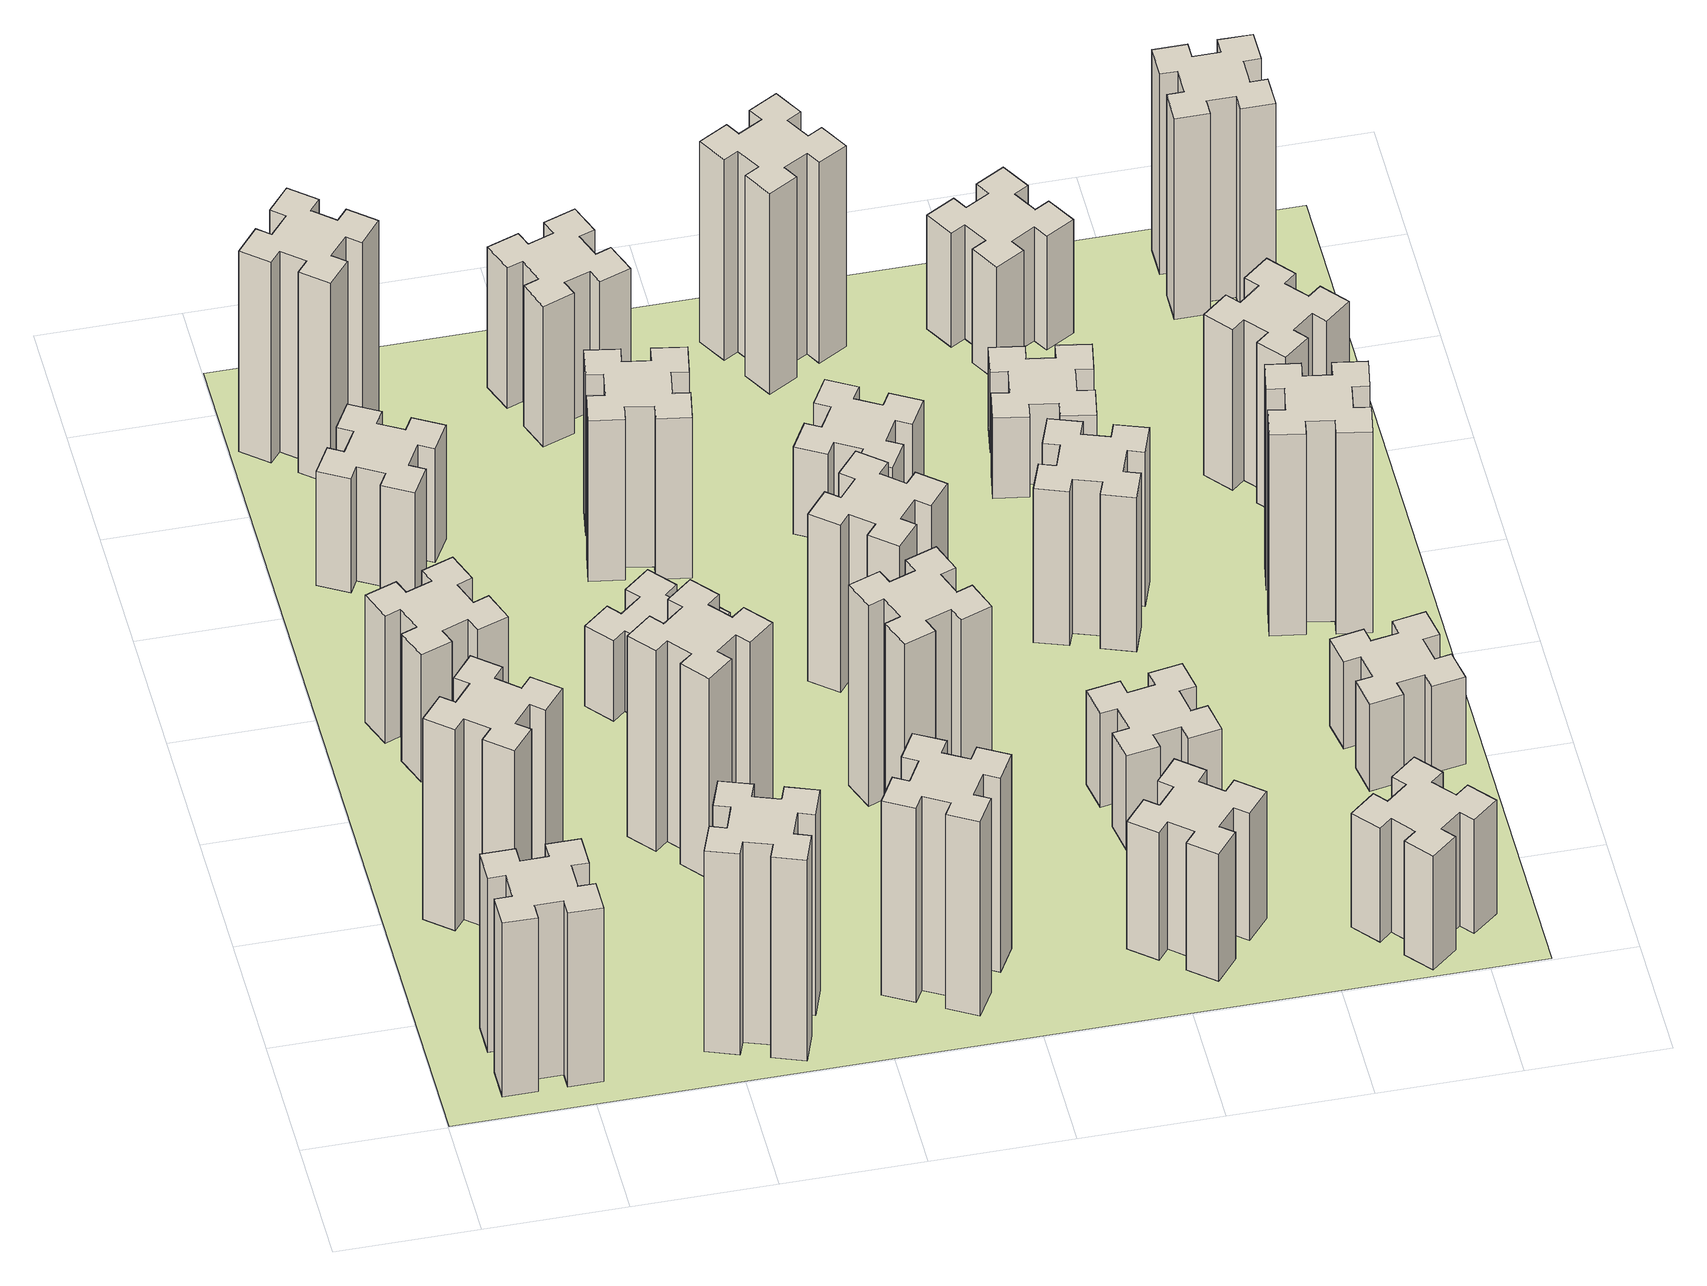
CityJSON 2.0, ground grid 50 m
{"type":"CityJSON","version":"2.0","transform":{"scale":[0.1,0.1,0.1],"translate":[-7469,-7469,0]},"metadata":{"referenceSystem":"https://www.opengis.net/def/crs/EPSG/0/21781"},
"CityObjects":{
"building1":{"type":"Building","attributes":{"class":"1000","function":"1000","usage":"1000","yearOfConstruction":2016,"roofType":"1000","measuredHeight":78,"storeysAboveGround":30,"storeysBelowGround":0},"geometry":[{"type":"Solid","lod":"1","boundaries":[[[[0,1,2,3,4,5,6,7,8,9,10,11,12,13,14,15,16,17,18,19]],[[17,16,20,21]],[[16,15,22,20]],[[15,14,23,22]],[[14,13,24,23]],[[13,12,25,24]],[[12,11,26,25]],[[11,10,27,26]],[[10,9,28,27]],[[9,8,29,28]],[[8,7,30,29]],[[7,6,31,30]],[[6,5,32,31]],[[5,4,33,32]],[[4,3,34,33]],[[3,2,35,34]],[[2,1,36,35]],[[1,0,37,36]],[[0,19,38,37]],[[19,18,39,38]],[[18,17,21,39]],[[24,25,26,27,28,29,30,31,32,33,34,35,36,37,38,39,21,20,22,23]]]]}]},
"building2":{"type":"Building","attributes":{"class":"1000","function":"1000","usage":"1000","yearOfConstruction":2016,"roofType":"1000","measuredHeight":90,"storeysAboveGround":30,"storeysBelowGround":0},"geometry":[{"type":"Solid","lod":"1","boundaries":[[[[40,41,42,43,44,45,46,47,48,49,50,51,52,53,54,55,56,57,58,59]],[[57,56,60,61]],[[56,55,62,60]],[[55,54,63,62]],[[54,53,64,63]],[[53,52,65,64]],[[52,51,66,65]],[[51,50,67,66]],[[50,49,68,67]],[[49,48,69,68]],[[48,47,70,69]],[[47,46,71,70]],[[46,45,72,71]],[[45,44,73,72]],[[44,43,74,73]],[[43,42,75,74]],[[42,41,76,75]],[[41,40,77,76]],[[40,59,78,77]],[[59,58,79,78]],[[58,57,61,79]],[[64,65,66,67,68,69,70,71,72,73,74,75,76,77,78,79,61,60,62,63]]]]}]},
"building3":{"type":"Building","attributes":{"class":"1000","function":"1000","usage":"1000","yearOfConstruction":2016,"roofType":"1000","measuredHeight":57,"storeysAboveGround":30,"storeysBelowGround":0},"geometry":[{"type":"Solid","lod":"1","boundaries":[[[[80,81,82,83,84,85,86,87,88,89,90,91,92,93,94,95,96,97,98,99]],[[97,96,100,101]],[[96,95,102,100]],[[95,94,103,102]],[[94,93,104,103]],[[93,92,105,104]],[[92,91,106,105]],[[91,90,107,106]],[[90,89,108,107]],[[89,88,109,108]],[[88,87,110,109]],[[87,86,111,110]],[[86,85,112,111]],[[85,84,113,112]],[[84,83,114,113]],[[83,82,115,114]],[[82,81,116,115]],[[81,80,117,116]],[[80,99,118,117]],[[99,98,119,118]],[[98,97,101,119]],[[104,105,106,107,108,109,110,111,112,113,114,115,116,117,118,119,101,100,102,103]]]]}]},
"building4":{"type":"Building","attributes":{"class":"1000","function":"1000","usage":"1000","yearOfConstruction":2016,"roofType":"1000","measuredHeight":51,"storeysAboveGround":30,"storeysBelowGround":0},"geometry":[{"type":"Solid","lod":"1","boundaries":[[[[120,121,122,123,124,125,126,127,128,129,130,131,132,133,134,135,136,137,138,139]],[[137,136,140,141]],[[136,135,142,140]],[[135,134,143,142]],[[134,133,144,143]],[[133,132,145,144]],[[132,131,146,145]],[[131,130,147,146]],[[130,129,148,147]],[[129,128,149,148]],[[128,127,150,149]],[[127,126,151,150]],[[126,125,152,151]],[[125,124,153,152]],[[124,123,154,153]],[[123,122,155,154]],[[122,121,156,155]],[[121,120,157,156]],[[120,139,158,157]],[[139,138,159,158]],[[138,137,141,159]],[[144,145,146,147,148,149,150,151,152,153,154,155,156,157,158,159,141,140,142,143]]]]}]},
"building5":{"type":"Building","attributes":{"class":"1000","function":"1000","usage":"1000","yearOfConstruction":2016,"roofType":"1000","measuredHeight":90,"storeysAboveGround":30,"storeysBelowGround":0},"geometry":[{"type":"Solid","lod":"1","boundaries":[[[[160,161,162,163,164,165,166,167,168,169,170,171,172,173,174,175,176,177,178,179]],[[177,176,180,181]],[[176,175,182,180]],[[175,174,183,182]],[[174,173,184,183]],[[173,172,185,184]],[[172,171,186,185]],[[171,170,187,186]],[[170,169,188,187]],[[169,168,189,188]],[[168,167,190,189]],[[167,166,191,190]],[[166,165,192,191]],[[165,164,193,192]],[[164,163,194,193]],[[163,162,195,194]],[[162,161,196,195]],[[161,160,197,196]],[[160,179,198,197]],[[179,178,199,198]],[[178,177,181,199]],[[184,185,186,187,188,189,190,191,192,193,194,195,196,197,198,199,181,180,182,183]]]]}]},
"building6":{"type":"Building","attributes":{"class":"1000","function":"1000","usage":"1000","yearOfConstruction":2016,"roofType":"1000","measuredHeight":90,"storeysAboveGround":30,"storeysBelowGround":0},"geometry":[{"type":"Solid","lod":"1","boundaries":[[[[200,201,202,203,204,205,206,207,208,209,210,211,212,213,214,215,216,217,218,219]],[[217,216,220,221]],[[216,215,222,220]],[[215,214,223,222]],[[214,213,224,223]],[[213,212,225,224]],[[212,211,226,225]],[[211,210,227,226]],[[210,209,228,227]],[[209,208,229,228]],[[208,207,230,229]],[[207,206,231,230]],[[206,205,232,231]],[[205,204,233,232]],[[204,203,234,233]],[[203,202,235,234]],[[202,201,236,235]],[[201,200,237,236]],[[200,219,238,237]],[[219,218,239,238]],[[218,217,221,239]],[[224,225,226,227,228,229,230,231,232,233,234,235,236,237,238,239,221,220,222,223]]]]}]},
"building7":{"type":"Building","attributes":{"class":"1000","function":"1000","usage":"1000","yearOfConstruction":2016,"roofType":"1000","measuredHeight":90,"storeysAboveGround":30,"storeysBelowGround":0},"geometry":[{"type":"Solid","lod":"1","boundaries":[[[[240,241,242,243,244,245,246,247,248,249,250,251,252,253,254,255,256,257,258,259]],[[257,256,260,261]],[[256,255,262,260]],[[255,254,263,262]],[[254,253,264,263]],[[253,252,265,264]],[[252,251,266,265]],[[251,250,267,266]],[[250,249,268,267]],[[249,248,269,268]],[[248,247,270,269]],[[247,246,271,270]],[[246,245,272,271]],[[245,244,273,272]],[[244,243,274,273]],[[243,242,275,274]],[[242,241,276,275]],[[241,240,277,276]],[[240,259,278,277]],[[259,258,279,278]],[[258,257,261,279]],[[264,265,266,267,268,269,270,271,272,273,274,275,276,277,278,279,261,260,262,263]]]]}]},
"building8":{"type":"Building","attributes":{"class":"1000","function":"1000","usage":"1000","yearOfConstruction":2016,"roofType":"1000","measuredHeight":36,"storeysAboveGround":30,"storeysBelowGround":0},"geometry":[{"type":"Solid","lod":"1","boundaries":[[[[280,281,282,283,284,285,286,287,288,289,290,291,292,293,294,295,296,297,298,299]],[[297,296,300,301]],[[296,295,302,300]],[[295,294,303,302]],[[294,293,304,303]],[[293,292,305,304]],[[292,291,306,305]],[[291,290,307,306]],[[290,289,308,307]],[[289,288,309,308]],[[288,287,310,309]],[[287,286,311,310]],[[286,285,312,311]],[[285,284,313,312]],[[284,283,314,313]],[[283,282,315,314]],[[282,281,316,315]],[[281,280,317,316]],[[280,299,318,317]],[[299,298,319,318]],[[298,297,301,319]],[[304,305,306,307,308,309,310,311,312,313,314,315,316,317,318,319,301,300,302,303]]]]}]},
"building9":{"type":"Building","attributes":{"class":"1000","function":"1000","usage":"1000","yearOfConstruction":2016,"roofType":"1000","measuredHeight":87,"storeysAboveGround":30,"storeysBelowGround":0},"geometry":[{"type":"Solid","lod":"1","boundaries":[[[[320,321,322,323,324,325,326,327,328,329,330,331,332,333,334,335,336,337,338,339]],[[337,336,340,341]],[[336,335,342,340]],[[335,334,343,342]],[[334,333,344,343]],[[333,332,345,344]],[[332,331,346,345]],[[331,330,347,346]],[[330,329,348,347]],[[329,328,349,348]],[[328,327,350,349]],[[327,326,351,350]],[[326,325,352,351]],[[325,324,353,352]],[[324,323,354,353]],[[323,322,355,354]],[[322,321,356,355]],[[321,320,357,356]],[[320,339,358,357]],[[339,338,359,358]],[[338,337,341,359]],[[344,345,346,347,348,349,350,351,352,353,354,355,356,357,358,359,341,340,342,343]]]]}]},
"building10":{"type":"Building","attributes":{"class":"1000","function":"1000","usage":"1000","yearOfConstruction":2016,"roofType":"1000","measuredHeight":72,"storeysAboveGround":30,"storeysBelowGround":0},"geometry":[{"type":"Solid","lod":"1","boundaries":[[[[360,361,362,363,364,365,366,367,368,369,370,371,372,373,374,375,376,377,378,379]],[[377,376,380,381]],[[376,375,382,380]],[[375,374,383,382]],[[374,373,384,383]],[[373,372,385,384]],[[372,371,386,385]],[[371,370,387,386]],[[370,369,388,387]],[[369,368,389,388]],[[368,367,390,389]],[[367,366,391,390]],[[366,365,392,391]],[[365,364,393,392]],[[364,363,394,393]],[[363,362,395,394]],[[362,361,396,395]],[[361,360,397,396]],[[360,379,398,397]],[[379,378,399,398]],[[378,377,381,399]],[[384,385,386,387,388,389,390,391,392,393,394,395,396,397,398,399,381,380,382,383]]]]}]},
"building11":{"type":"Building","attributes":{"class":"1000","function":"1000","usage":"1000","yearOfConstruction":2016,"roofType":"1000","measuredHeight":63,"storeysAboveGround":30,"storeysBelowGround":0},"geometry":[{"type":"Solid","lod":"1","boundaries":[[[[400,401,402,403,404,405,406,407,408,409,410,411,412,413,414,415,416,417,418,419]],[[417,416,420,421]],[[416,415,422,420]],[[415,414,423,422]],[[414,413,424,423]],[[413,412,425,424]],[[412,411,426,425]],[[411,410,427,426]],[[410,409,428,427]],[[409,408,429,428]],[[408,407,430,429]],[[407,406,431,430]],[[406,405,432,431]],[[405,404,433,432]],[[404,403,434,433]],[[403,402,435,434]],[[402,401,436,435]],[[401,400,437,436]],[[400,419,438,437]],[[419,418,439,438]],[[418,417,421,439]],[[424,425,426,427,428,429,430,431,432,433,434,435,436,437,438,439,421,420,422,423]]]]}]},
"building12":{"type":"Building","attributes":{"class":"1000","function":"1000","usage":"1000","yearOfConstruction":2016,"roofType":"1000","measuredHeight":90,"storeysAboveGround":30,"storeysBelowGround":0},"geometry":[{"type":"Solid","lod":"1","boundaries":[[[[440,441,442,443,444,445,446,447,448,449,450,451,452,453,454,455,456,457,458,459]],[[457,456,460,461]],[[456,455,462,460]],[[455,454,463,462]],[[454,453,464,463]],[[453,452,465,464]],[[452,451,466,465]],[[451,450,467,466]],[[450,449,468,467]],[[449,448,469,468]],[[448,447,470,469]],[[447,446,471,470]],[[446,445,472,471]],[[445,444,473,472]],[[444,443,474,473]],[[443,442,475,474]],[[442,441,476,475]],[[441,440,477,476]],[[440,459,478,477]],[[459,458,479,478]],[[458,457,461,479]],[[464,465,466,467,468,469,470,471,472,473,474,475,476,477,478,479,461,460,462,463]]]]}]},
"building13":{"type":"Building","attributes":{"class":"1000","function":"1000","usage":"1000","yearOfConstruction":2016,"roofType":"1000","measuredHeight":75,"storeysAboveGround":30,"storeysBelowGround":0},"geometry":[{"type":"Solid","lod":"1","boundaries":[[[[480,481,482,483,484,485,486,487,488,489,490,491,492,493,494,495,496,497,498,499]],[[497,496,500,501]],[[496,495,502,500]],[[495,494,503,502]],[[494,493,504,503]],[[493,492,505,504]],[[492,491,506,505]],[[491,490,507,506]],[[490,489,508,507]],[[489,488,509,508]],[[488,487,510,509]],[[487,486,511,510]],[[486,485,512,511]],[[485,484,513,512]],[[484,483,514,513]],[[483,482,515,514]],[[482,481,516,515]],[[481,480,517,516]],[[480,499,518,517]],[[499,498,519,518]],[[498,497,501,519]],[[504,505,506,507,508,509,510,511,512,513,514,515,516,517,518,519,501,500,502,503]]]]}]},
"building14":{"type":"Building","attributes":{"class":"1000","function":"1000","usage":"1000","yearOfConstruction":2016,"roofType":"1000","measuredHeight":57,"storeysAboveGround":30,"storeysBelowGround":0},"geometry":[{"type":"Solid","lod":"1","boundaries":[[[[520,521,522,523,524,525,526,527,528,529,530,531,532,533,534,535,536,537,538,539]],[[537,536,540,541]],[[536,535,542,540]],[[535,534,543,542]],[[534,533,544,543]],[[533,532,545,544]],[[532,531,546,545]],[[531,530,547,546]],[[530,529,548,547]],[[529,528,549,548]],[[528,527,550,549]],[[527,526,551,550]],[[526,525,552,551]],[[525,524,553,552]],[[524,523,554,553]],[[523,522,555,554]],[[522,521,556,555]],[[521,520,557,556]],[[520,539,558,557]],[[539,538,559,558]],[[538,537,541,559]],[[544,545,546,547,548,549,550,551,552,553,554,555,556,557,558,559,541,540,542,543]]]]}]},
"building15":{"type":"Building","attributes":{"class":"1000","function":"1000","usage":"1000","yearOfConstruction":2016,"roofType":"1000","measuredHeight":39,"storeysAboveGround":30,"storeysBelowGround":0},"geometry":[{"type":"Solid","lod":"1","boundaries":[[[[560,561,562,563,564,565,566,567,568,569,570,571,572,573,574,575,576,577,578,579]],[[577,576,580,581]],[[576,575,582,580]],[[575,574,583,582]],[[574,573,584,583]],[[573,572,585,584]],[[572,571,586,585]],[[571,570,587,586]],[[570,569,588,587]],[[569,568,589,588]],[[568,567,590,589]],[[567,566,591,590]],[[566,565,592,591]],[[565,564,593,592]],[[564,563,594,593]],[[563,562,595,594]],[[562,561,596,595]],[[561,560,597,596]],[[560,579,598,597]],[[579,578,599,598]],[[578,577,581,599]],[[584,585,586,587,588,589,590,591,592,593,594,595,596,597,598,599,581,580,582,583]]]]}]},
"building16":{"type":"Building","attributes":{"class":"1000","function":"1000","usage":"1000","yearOfConstruction":2016,"roofType":"1000","measuredHeight":90,"storeysAboveGround":30,"storeysBelowGround":0},"geometry":[{"type":"Solid","lod":"1","boundaries":[[[[600,601,602,603,604,605,606,607,608,609,610,611,612,613,614,615,616,617,618,619]],[[617,616,620,621]],[[616,615,622,620]],[[615,614,623,622]],[[614,613,624,623]],[[613,612,625,624]],[[612,611,626,625]],[[611,610,627,626]],[[610,609,628,627]],[[609,608,629,628]],[[608,607,630,629]],[[607,606,631,630]],[[606,605,632,631]],[[605,604,633,632]],[[604,603,634,633]],[[603,602,635,634]],[[602,601,636,635]],[[601,600,637,636]],[[600,619,638,637]],[[619,618,639,638]],[[618,617,621,639]],[[624,625,626,627,628,629,630,631,632,633,634,635,636,637,638,639,621,620,622,623]]]]}]},
"building17":{"type":"Building","attributes":{"class":"1000","function":"1000","usage":"1000","yearOfConstruction":2016,"roofType":"1000","measuredHeight":42,"storeysAboveGround":30,"storeysBelowGround":0},"geometry":[{"type":"Solid","lod":"1","boundaries":[[[[640,641,642,643,644,645,646,647,648,649,650,651,652,653,654,655,656,657,658,659]],[[657,656,660,661]],[[656,655,662,660]],[[655,654,663,662]],[[654,653,664,663]],[[653,652,665,664]],[[652,651,666,665]],[[651,650,667,666]],[[650,649,668,667]],[[649,648,669,668]],[[648,647,670,669]],[[647,646,671,670]],[[646,645,672,671]],[[645,644,673,672]],[[644,643,674,673]],[[643,642,675,674]],[[642,641,676,675]],[[641,640,677,676]],[[640,659,678,677]],[[659,658,679,678]],[[658,657,661,679]],[[664,665,666,667,668,669,670,671,672,673,674,675,676,677,678,679,661,660,662,663]]]]}]},
"building18":{"type":"Building","attributes":{"class":"1000","function":"1000","usage":"1000","yearOfConstruction":2016,"roofType":"1000","measuredHeight":69,"storeysAboveGround":30,"storeysBelowGround":0},"geometry":[{"type":"Solid","lod":"1","boundaries":[[[[680,681,682,683,684,685,686,687,688,689,690,691,692,693,694,695,696,697,698,699]],[[697,696,700,701]],[[696,695,702,700]],[[695,694,703,702]],[[694,693,704,703]],[[693,692,705,704]],[[692,691,706,705]],[[691,690,707,706]],[[690,689,708,707]],[[689,688,709,708]],[[688,687,710,709]],[[687,686,711,710]],[[686,685,712,711]],[[685,684,713,712]],[[684,683,714,713]],[[683,682,715,714]],[[682,681,716,715]],[[681,680,717,716]],[[680,699,718,717]],[[699,698,719,718]],[[698,697,701,719]],[[704,705,706,707,708,709,710,711,712,713,714,715,716,717,718,719,701,700,702,703]]]]}]},
"building19":{"type":"Building","attributes":{"class":"1000","function":"1000","usage":"1000","yearOfConstruction":2016,"roofType":"1000","measuredHeight":36,"storeysAboveGround":30,"storeysBelowGround":0},"geometry":[{"type":"Solid","lod":"1","boundaries":[[[[720,721,722,723,724,725,726,727,728,729,730,731,732,733,734,735,736,737,738,739]],[[737,736,740,741]],[[736,735,742,740]],[[735,734,743,742]],[[734,733,744,743]],[[733,732,745,744]],[[732,731,746,745]],[[731,730,747,746]],[[730,729,748,747]],[[729,728,749,748]],[[728,727,750,749]],[[727,726,751,750]],[[726,725,752,751]],[[725,724,753,752]],[[724,723,754,753]],[[723,722,755,754]],[[722,721,756,755]],[[721,720,757,756]],[[720,739,758,757]],[[739,738,759,758]],[[738,737,741,759]],[[744,745,746,747,748,749,750,751,752,753,754,755,756,757,758,759,741,740,742,743]]]]}]},
"building20":{"type":"Building","attributes":{"class":"1000","function":"1000","usage":"1000","yearOfConstruction":2016,"roofType":"1000","measuredHeight":51,"storeysAboveGround":30,"storeysBelowGround":0},"geometry":[{"type":"Solid","lod":"1","boundaries":[[[[760,761,762,763,764,765,766,767,768,769,770,771,772,773,774,775,776,777,778,779]],[[777,776,780,781]],[[776,775,782,780]],[[775,774,783,782]],[[774,773,784,783]],[[773,772,785,784]],[[772,771,786,785]],[[771,770,787,786]],[[770,769,788,787]],[[769,768,789,788]],[[768,767,790,789]],[[767,766,791,790]],[[766,765,792,791]],[[765,764,793,792]],[[764,763,794,793]],[[763,762,795,794]],[[762,761,796,795]],[[761,760,797,796]],[[760,779,798,797]],[[779,778,799,798]],[[778,777,781,799]],[[784,785,786,787,788,789,790,791,792,793,794,795,796,797,798,799,781,780,782,783]]]]}]},
"building21":{"type":"Building","attributes":{"class":"1000","function":"1000","usage":"1000","yearOfConstruction":2016,"roofType":"1000","measuredHeight":51,"storeysAboveGround":30,"storeysBelowGround":0},"geometry":[{"type":"Solid","lod":"1","boundaries":[[[[800,801,802,803,804,805,806,807,808,809,810,811,812,813,814,815,816,817,818,819]],[[817,816,820,821]],[[816,815,822,820]],[[815,814,823,822]],[[814,813,824,823]],[[813,812,825,824]],[[812,811,826,825]],[[811,810,827,826]],[[810,809,828,827]],[[809,808,829,828]],[[808,807,830,829]],[[807,806,831,830]],[[806,805,832,831]],[[805,804,833,832]],[[804,803,834,833]],[[803,802,835,834]],[[802,801,836,835]],[[801,800,837,836]],[[800,819,838,837]],[[819,818,839,838]],[[818,817,821,839]],[[824,825,826,827,828,829,830,831,832,833,834,835,836,837,838,839,821,820,822,823]]]]}]},
"building22":{"type":"Building","attributes":{"class":"1000","function":"1000","usage":"1000","yearOfConstruction":2016,"roofType":"1000","measuredHeight":39,"storeysAboveGround":30,"storeysBelowGround":0},"geometry":[{"type":"Solid","lod":"1","boundaries":[[[[840,841,842,843,844,845,846,847,848,849,850,851,852,853,854,855,856,857,858,859]],[[857,856,860,861]],[[856,855,862,860]],[[855,854,863,862]],[[854,853,864,863]],[[853,852,865,864]],[[852,851,866,865]],[[851,850,867,866]],[[850,849,868,867]],[[849,848,869,868]],[[848,847,870,869]],[[847,846,871,870]],[[846,845,872,871]],[[845,844,873,872]],[[844,843,874,873]],[[843,842,875,874]],[[842,841,876,875]],[[841,840,877,876]],[[840,859,878,877]],[[859,858,879,878]],[[858,857,861,879]],[[864,865,866,867,868,869,870,871,872,873,874,875,876,877,878,879,861,860,862,863]]]]}]},
"building23":{"type":"Building","attributes":{"class":"1000","function":"1000","usage":"1000","yearOfConstruction":2016,"roofType":"1000","measuredHeight":90,"storeysAboveGround":30,"storeysBelowGround":0},"geometry":[{"type":"Solid","lod":"1","boundaries":[[[[880,881,882,883,884,885,886,887,888,889,890,891,892,893,894,895,896,897,898,899]],[[897,896,900,901]],[[896,895,902,900]],[[895,894,903,902]],[[894,893,904,903]],[[893,892,905,904]],[[892,891,906,905]],[[891,890,907,906]],[[890,889,908,907]],[[889,888,909,908]],[[888,887,910,909]],[[887,886,911,910]],[[886,885,912,911]],[[885,884,913,912]],[[884,883,914,913]],[[883,882,915,914]],[[882,881,916,915]],[[881,880,917,916]],[[880,899,918,917]],[[899,898,919,918]],[[898,897,901,919]],[[904,905,906,907,908,909,910,911,912,913,914,915,916,917,918,919,901,900,902,903]]]]}]},
"building24":{"type":"Building","attributes":{"class":"1000","function":"1000","usage":"1000","yearOfConstruction":2016,"roofType":"1000","measuredHeight":72,"storeysAboveGround":30,"storeysBelowGround":0},"geometry":[{"type":"Solid","lod":"1","boundaries":[[[[920,921,922,923,924,925,926,927,928,929,930,931,932,933,934,935,936,937,938,939]],[[937,936,940,941]],[[936,935,942,940]],[[935,934,943,942]],[[934,933,944,943]],[[933,932,945,944]],[[932,931,946,945]],[[931,930,947,946]],[[930,929,948,947]],[[929,928,949,948]],[[928,927,950,949]],[[927,926,951,950]],[[926,925,952,951]],[[925,924,953,952]],[[924,923,954,953]],[[923,922,955,954]],[[922,921,956,955]],[[921,920,957,956]],[[920,939,958,957]],[[939,938,959,958]],[[938,937,941,959]],[[944,945,946,947,948,949,950,951,952,953,954,955,956,957,958,959,941,940,942,943]]]]}]},
"building25":{"type":"Building","attributes":{"class":"1000","function":"1000","usage":"1000","yearOfConstruction":2016,"roofType":"1000","measuredHeight":90,"storeysAboveGround":30,"storeysBelowGround":0},"geometry":[{"type":"Solid","lod":"1","boundaries":[[[[960,961,962,963,964,965,966,967,968,969,970,971,972,973,974,975,976,977,978,979]],[[977,976,980,981]],[[976,975,982,980]],[[975,974,983,982]],[[974,973,984,983]],[[973,972,985,984]],[[972,971,986,985]],[[971,970,987,986]],[[970,969,988,987]],[[969,968,989,988]],[[968,967,990,989]],[[967,966,991,990]],[[966,965,992,991]],[[965,964,993,992]],[[964,963,994,993]],[[963,962,995,994]],[[962,961,996,995]],[[961,960,997,996]],[[960,979,998,997]],[[979,978,999,998]],[[978,977,981,999]],[[984,985,986,987,988,989,990,991,992,993,994,995,996,997,998,999,981,980,982,983]]]]}]},
"landuse1":{"type":"LandUse","attributes":{"name":"plot1","function":"1010"},"geometry":[{"type":"MultiSurface","lod":"1","boundaries":[[[1000,1001,1002,1003]]]}]}
},
"vertices":[
[265,325,0],[265,225,0],[205,225,0],[205,105,0],[325,105,0],[325,165,0],[425,165,0],[425,105,0],[545,105,0],[545,225,0],[485,225,0],[485,325,0],[545,325,0],[545,445,0],[425,445,0],[425,385,0],[325,385,0],[325,445,0],[205,445,0],[205,325,0],[325,385,780],[325,445,780],[425,385,780],[425,445,780],[545,445,780],[545,325,780],[485,325,780],[485,225,780],[545,225,780],[545,105,780],[425,105,780],[425,165,780],[325,165,780],[325,105,780],[205,105,780],[205,225,780],[265,225,780],[265,325,780],[205,325,780],[205,445,780],
[484,1067,0],[408,1132,0],[446,1178,0],[354,1255,0],[277,1163,0],[323,1124,0],[259,1048,0],[213,1086,0],[136,994,0],[228,917,0],[266,963,0],[343,899,0],[304,853,0],[396,776,0],[473,868,0],[427,906,0],[492,983,0],[538,944,0],[615,1036,0],[523,1113,0],[492,983,900],[538,944,900],[427,906,900],[473,868,900],[396,776,900],[304,853,900],[343,899,900],[266,963,900],[228,917,900],[136,994,900],[213,1086,900],[259,1048,900],[323,1124,900],[277,1163,900],[354,1255,900],[446,1178,900],[408,1132,900],[484,1067,900],[523,1113,900],[615,1036,900],
[366,1735,0],[460,1769,0],[480,1713,0],[593,1754,0],[552,1867,0],[496,1846,0],[462,1940,0],[518,1960,0],[477,2073,0],[364,2032,0],[385,1976,0],[291,1942,0],[270,1998,0],[157,1957,0],[199,1844,0],[255,1865,0],[289,1771,0],[233,1750,0],[274,1637,0],[387,1679,0],[289,1771,570],[233,1750,570],[255,1865,570],[199,1844,570],[157,1957,570],[270,1998,570],[291,1942,570],[385,1976,570],[364,2032,570],[477,2073,570],[518,1960,570],[462,1940,570],[496,1846,570],[552,1867,570],[593,1754,570],[480,1713,570],[460,1769,570],[366,1735,570],[387,1679,570],[274,1637,570],
[446,2597,0],[496,2684,0],[548,2654,0],[608,2758,0],[504,2818,0],[474,2766,0],[387,2816,0],[417,2868,0],[313,2928,0],[253,2824,0],[305,2794,0],[255,2707,0],[203,2737,0],[143,2633,0],[247,2573,0],[277,2625,0],[364,2575,0],[334,2523,0],[438,2463,0],[498,2567,0],[364,2575,510],[334,2523,510],[277,2625,510],[247,2573,510],[143,2633,510],[203,2737,510],[255,2707,510],[305,2794,510],[253,2824,510],[313,2928,510],[417,2868,510],[387,2816,510],[474,2766,510],[504,2818,510],[608,2758,510],[548,2654,510],[496,2684,510],[446,2597,510],[498,2567,510],[438,2463,510],
[1029,360,0],[995,266,0],[939,287,0],[897,174,0],[1010,133,0],[1031,189,0],[1125,155,0],[1104,99,0],[1217,57,0],[1258,170,0],[1202,191,0],[1236,285,0],[1292,264,0],[1333,377,0],[1220,418,0],[1200,362,0],[1106,396,0],[1127,452,0],[1014,493,0],[973,380,0],[1106,396,900],[1127,452,900],[1200,362,900],[1220,418,900],[1333,377,900],[1292,264,900],[1236,285,900],[1202,191,900],[1258,170,900],[1217,57,900],[1104,99,900],[1125,155,900],[1031,189,900],[1010,133,900],[897,174,900],[939,287,900],[995,266,900],[1029,360,900],[973,380,900],[1014,493,900],
[384,3387,0],[308,3452,0],[346,3498,0],[254,3575,0],[177,3483,0],[223,3444,0],[159,3368,0],[113,3406,0],[36,3314,0],[128,3237,0],[166,3283,0],[243,3219,0],[204,3173,0],[296,3096,0],[373,3188,0],[327,3226,0],[392,3303,0],[438,3264,0],[515,3356,0],[423,3433,0],[392,3303,900],[438,3264,900],[327,3226,900],[373,3188,900],[296,3096,900],[204,3173,900],[243,3219,900],[166,3283,900],[128,3237,900],[36,3314,900],[113,3406,900],[159,3368,900],[223,3444,900],[177,3483,900],[254,3575,900],[346,3498,900],[308,3452,900],[384,3387,900],[423,3433,900],[515,3356,900],
[1083,1332,0],[1006,1267,0],[968,1313,0],[876,1236,0],[953,1144,0],[999,1183,0],[1063,1106,0],[1017,1068,0],[1094,976,0],[1186,1053,0],[1148,1099,0],[1224,1163,0],[1263,1117,0],[1355,1194,0],[1278,1286,0],[1232,1248,0],[1167,1324,0],[1213,1363,0],[1136,1455,0],[1044,1378,0],[1167,1324,900],[1213,1363,900],[1232,1248,900],[1278,1286,900],[1355,1194,900],[1263,1117,900],[1224,1163,900],[1148,1099,900],[1186,1053,900],[1094,976,900],[1017,1068,900],[1063,1106,900],[999,1183,900],[953,1144,900],[876,1236,900],[968,1313,900],[1006,1267,900],[1083,1332,900],[1044,1378,900],[1136,1455,900],
[1083,1972,0],[1006,1907,0],[968,1953,0],[876,1876,0],[953,1784,0],[999,1823,0],[1063,1746,0],[1017,1708,0],[1094,1616,0],[1186,1693,0],[1148,1739,0],[1224,1803,0],[1263,1757,0],[1355,1834,0],[1278,1926,0],[1232,1888,0],[1167,1964,0],[1213,2003,0],[1136,2095,0],[1044,2018,0],[1167,1964,360],[1213,2003,360],[1232,1888,360],[1278,1926,360],[1355,1834,360],[1263,1757,360],[1224,1803,360],[1148,1739,360],[1186,1693,360],[1094,1616,360],[1017,1708,360],[1063,1746,360],[999,1823,360],[953,1784,360],[876,1876,360],[968,1953,360],[1006,1907,360],[1083,1972,360],[1044,2018,360],[1136,2095,360],
[1657,305,0],[1744,255,0],[1714,203,0],[1818,143,0],[1878,247,0],[1826,277,0],[1876,364,0],[1928,334,0],[1988,438,0],[1884,498,0],[1854,446,0],[1767,496,0],[1797,548,0],[1693,608,0],[1633,504,0],[1685,474,0],[1635,387,0],[1583,417,0],[1523,313,0],[1627,253,0],[1635,387,870],[1583,417,870],[1685,474,870],[1633,504,870],[1693,608,870],[1797,548,870],[1767,496,870],[1854,446,870],[1884,498,870],[1988,438,870],[1928,334,870],[1876,364,870],[1826,277,870],[1878,247,870],[1818,143,870],[1714,203,870],[1744,255,870],[1657,305,870],[1627,253,870],[1523,313,870],
[1315,2527,0],[1332,2625,0],[1391,2615,0],[1412,2733,0],[1294,2754,0],[1284,2695,0],[1185,2712,0],[1196,2771,0],[1077,2792,0],[1057,2674,0],[1116,2664,0],[1098,2565,0],[1039,2576,0],[1018,2457,0],[1137,2437,0],[1147,2496,0],[1245,2478,0],[1235,2419,0],[1353,2398,0],[1374,2517,0],[1245,2478,720],[1235,2419,720],[1147,2496,720],[1137,2437,720],[1018,2457,720],[1039,2576,720],[1098,2565,720],[1116,2664,720],[1057,2674,720],[1077,2792,720],[1196,2771,720],[1185,2712,720],[1284,2695,720],[1294,2754,720],[1412,2733,720],[1391,2615,720],[1332,2625,720],[1315,2527,720],[1374,2517,720],[1353,2398,720],
[1125,3456,0],[1031,3422,0],[1010,3478,0],[897,3437,0],[939,3324,0],[995,3345,0],[1029,3251,0],[973,3230,0],[1014,3117,0],[1127,3159,0],[1106,3215,0],[1200,3249,0],[1220,3193,0],[1333,3234,0],[1292,3347,0],[1236,3326,0],[1202,3420,0],[1258,3440,0],[1217,3553,0],[1104,3512,0],[1202,3420,630],[1258,3440,630],[1236,3326,630],[1292,3347,630],[1333,3234,630],[1220,3193,630],[1200,3249,630],[1106,3215,630],[1127,3159,630],[1014,3117,630],[973,3230,630],[1029,3251,630],[995,3345,630],[939,3324,630],[897,3437,630],[1010,3478,630],[1031,3422,630],[1125,3456,630],[1104,3512,630],[1217,3553,630],
[1846,1095,0],[1940,1129,0],[1960,1073,0],[2073,1114,0],[2032,1227,0],[1976,1206,0],[1942,1300,0],[1998,1320,0],[1957,1433,0],[1844,1392,0],[1865,1336,0],[1771,1302,0],[1750,1358,0],[1637,1317,0],[1679,1204,0],[1735,1225,0],[1769,1131,0],[1713,1110,0],[1754,997,0],[1867,1039,0],[1769,1131,900],[1713,1110,900],[1735,1225,900],[1679,1204,900],[1637,1317,900],[1750,1358,900],[1771,1302,900],[1865,1336,900],[1844,1392,900],[1957,1433,900],[1998,1320,900],[1942,1300,900],[1976,1206,900],[2032,1227,900],[2073,1114,900],[1960,1073,900],[1940,1129,900],[1846,1095,900],[1867,1039,900],[1754,997,900],
[1964,1907,0],[1888,1972,0],[1926,2018,0],[1834,2095,0],[1757,2003,0],[1803,1964,0],[1739,1888,0],[1693,1926,0],[1616,1834,0],[1708,1757,0],[1746,1803,0],[1823,1739,0],[1784,1693,0],[1876,1616,0],[1953,1708,0],[1907,1746,0],[1972,1823,0],[2018,1784,0],[2095,1876,0],[2003,1953,0],[1972,1823,750],[2018,1784,750],[1907,1746,750],[1953,1708,750],[1876,1616,750],[1784,1693,750],[1823,1739,750],[1746,1803,750],[1708,1757,750],[1616,1834,750],[1693,1926,750],[1739,1888,750],[1803,1964,750],[1757,2003,750],[1834,2095,750],[1926,2018,750],[1888,1972,750],[1964,1907,750],[2003,1953,750],[2095,1876,750],
[2486,323,0],[2563,259,0],[2524,213,0],[2616,136,0],[2693,228,0],[2647,266,0],[2712,343,0],[2758,304,0],[2835,396,0],[2743,473,0],[2704,427,0],[2628,492,0],[2666,538,0],[2574,615,0],[2497,523,0],[2543,484,0],[2479,408,0],[2433,446,0],[2356,354,0],[2448,277,0],[2479,408,570],[2433,446,570],[2543,484,570],[2497,523,570],[2574,615,570],[2666,538,570],[2628,492,570],[2704,427,570],[2743,473,570],[2835,396,570],[2758,304,570],[2712,343,570],[2647,266,570],[2693,228,570],[2616,136,570],[2524,213,570],[2563,259,570],[2486,323,570],[2448,277,570],[2356,354,570],
[2026,2497,0],[2076,2584,0],[2128,2554,0],[2188,2658,0],[2084,2718,0],[2054,2666,0],[1967,2716,0],[1997,2768,0],[1893,2828,0],[1833,2724,0],[1885,2694,0],[1835,2607,0],[1783,2637,0],[1723,2533,0],[1827,2473,0],[1857,2525,0],[1944,2475,0],[1914,2423,0],[2018,2363,0],[2078,2467,0],[1944,2475,390],[1914,2423,390],[1857,2525,390],[1827,2473,390],[1723,2533,390],[1783,2637,390],[1835,2607,390],[1885,2694,390],[1833,2724,390],[1893,2828,390],[1997,2768,390],[1967,2716,390],[2054,2666,390],[2084,2718,390],[2188,2658,390],[2128,2554,390],[2076,2584,390],[2026,2497,390],[2078,2467,390],[2018,2363,390],
[1844,3556,0],[1757,3506,0],[1727,3558,0],[1623,3498,0],[1683,3394,0],[1735,3424,0],[1785,3337,0],[1733,3307,0],[1793,3203,0],[1897,3263,0],[1867,3315,0],[1954,3365,0],[1984,3313,0],[2088,3373,0],[2028,3477,0],[1976,3447,0],[1926,3534,0],[1978,3564,0],[1918,3668,0],[1814,3608,0],[1926,3534,900],[1978,3564,900],[1976,3447,900],[2028,3477,900],[2088,3373,900],[1984,3313,900],[1954,3365,900],[1867,3315,900],[1897,3263,900],[1793,3203,900],[1733,3307,900],[1785,3337,900],[1735,3424,900],[1683,3394,900],[1623,3498,900],[1727,3558,900],[1757,3506,900],[1844,3556,900],[1814,3608,900],[1918,3668,900],
[2625,1132,0],[2527,1115,0],[2517,1174,0],[2398,1153,0],[2419,1035,0],[2478,1045,0],[2496,947,0],[2437,937,0],[2457,818,0],[2576,839,0],[2565,898,0],[2664,916,0],[2674,857,0],[2792,877,0],[2771,996,0],[2712,985,0],[2695,1084,0],[2754,1094,0],[2733,1212,0],[2615,1191,0],[2695,1084,420],[2754,1094,420],[2712,985,420],[2771,996,420],[2792,877,420],[2674,857,420],[2664,916,420],[2565,898,420],[2576,839,420],[2457,818,420],[2437,937,420],[2496,947,420],[2478,1045,420],[2419,1035,420],[2398,1153,420],[2517,1174,420],[2527,1115,420],[2625,1132,420],[2615,1191,420],[2733,1212,420],
[2682,1871,0],[2716,1965,0],[2772,1944,0],[2813,2057,0],[2700,2098,0],[2680,2042,0],[2586,2076,0],[2607,2132,0],[2494,2173,0],[2453,2060,0],[2509,2040,0],[2475,1946,0],[2419,1967,0],[2377,1854,0],[2490,1813,0],[2511,1869,0],[2605,1835,0],[2584,1779,0],[2697,1737,0],[2738,1850,0],[2605,1835,690],[2584,1779,690],[2511,1869,690],[2490,1813,690],[2377,1854,690],[2419,1967,690],[2475,1946,690],[2509,2040,690],[2453,2060,690],[2494,2173,690],[2607,2132,690],[2586,2076,690],[2680,2042,690],[2700,2098,690],[2813,2057,690],[2772,1944,690],[2716,1965,690],[2682,1871,690],[2738,1850,690],[2697,1737,690],
[2664,2795,0],[2565,2812,0],[2576,2871,0],[2457,2892,0],[2437,2774,0],[2496,2764,0],[2478,2665,0],[2419,2676,0],[2398,2557,0],[2517,2537,0],[2527,2596,0],[2625,2578,0],[2615,2519,0],[2733,2498,0],[2754,2617,0],[2695,2627,0],[2712,2725,0],[2771,2715,0],[2792,2833,0],[2674,2854,0],[2712,2725,360],[2771,2715,360],[2695,2627,360],[2754,2617,360],[2733,2498,360],[2615,2519,360],[2625,2578,360],[2527,2596,360],[2517,2537,360],[2398,2557,360],[2419,2676,360],[2478,2665,360],[2496,2764,360],[2437,2774,360],[2457,2892,360],[2576,2871,360],[2565,2812,360],[2664,2795,360],[2674,2854,360],[2792,2833,360],
[3368,159,0],[3444,223,0],[3483,177,0],[3575,254,0],[3498,346,0],[3452,308,0],[3387,384,0],[3433,423,0],[3356,515,0],[3264,438,0],[3303,392,0],[3226,327,0],[3188,373,0],[3096,296,0],[3173,204,0],[3219,243,0],[3283,166,0],[3237,128,0],[3314,36,0],[3406,113,0],[3283,166,510],[3237,128,510],[3219,243,510],[3173,204,510],[3096,296,510],[3188,373,510],[3226,327,510],[3303,392,510],[3264,438,510],[3356,515,510],[3433,423,510],[3387,384,510],[3452,308,510],[3498,346,510],[3575,254,510],[3483,177,510],[3444,223,510],[3368,159,510],[3406,113,510],[3314,36,510],
[2716,3347,0],[2666,3434,0],[2718,3464,0],[2658,3568,0],[2554,3508,0],[2584,3456,0],[2497,3406,0],[2467,3458,0],[2363,3398,0],[2423,3294,0],[2475,3324,0],[2525,3237,0],[2473,3207,0],[2533,3103,0],[2637,3163,0],[2607,3215,0],[2694,3265,0],[2724,3213,0],[2828,3273,0],[2768,3377,0],[2694,3265,510],[2724,3213,510],[2607,3215,510],[2637,3163,510],[2533,3103,510],[2473,3207,510],[2525,3237,510],[2475,3324,510],[2423,3294,510],[2363,3398,510],[2467,3458,510],[2497,3406,510],[2584,3456,510],[2554,3508,510],[2658,3568,510],[2718,3464,510],[2666,3434,510],[2716,3347,510],[2768,3377,510],[2828,3273,510],
[3465,1232,0],[3367,1215,0],[3357,1274,0],[3238,1253,0],[3259,1135,0],[3318,1145,0],[3336,1047,0],[3277,1037,0],[3297,918,0],[3416,939,0],[3405,998,0],[3504,1016,0],[3514,957,0],[3632,977,0],[3611,1096,0],[3552,1085,0],[3535,1184,0],[3594,1194,0],[3573,1312,0],[3455,1291,0],[3535,1184,390],[3594,1194,390],[3552,1085,390],[3611,1096,390],[3632,977,390],[3514,957,390],[3504,1016,390],[3405,998,390],[3416,939,390],[3297,918,390],[3277,1037,390],[3336,1047,390],[3318,1145,390],[3259,1135,390],[3238,1253,390],[3357,1274,390],[3367,1215,390],[3465,1232,390],[3455,1291,390],[3573,1312,390],
[3435,1787,0],[3452,1885,0],[3511,1875,0],[3532,1993,0],[3414,2014,0],[3404,1955,0],[3305,1972,0],[3316,2031,0],[3197,2052,0],[3177,1934,0],[3236,1924,0],[3218,1825,0],[3159,1836,0],[3138,1717,0],[3257,1697,0],[3267,1756,0],[3365,1738,0],[3355,1679,0],[3473,1658,0],[3494,1777,0],[3365,1738,900],[3355,1679,900],[3267,1756,900],[3257,1697,900],[3138,1717,900],[3159,1836,900],[3218,1825,900],[3236,1924,900],[3177,1934,900],[3197,2052,900],[3316,2031,900],[3305,1972,900],[3404,1955,900],[3414,2014,900],[3532,1993,900],[3511,1875,900],[3452,1885,900],[3435,1787,900],[3494,1777,900],[3473,1658,900],
[3219,2463,0],[3283,2386,0],[3237,2348,0],[3314,2256,0],[3406,2333,0],[3368,2379,0],[3444,2443,0],[3483,2397,0],[3575,2474,0],[3498,2566,0],[3452,2528,0],[3387,2604,0],[3433,2643,0],[3356,2735,0],[3264,2658,0],[3303,2612,0],[3226,2547,0],[3188,2593,0],[3096,2516,0],[3173,2424,0],[3226,2547,720],[3188,2593,720],[3303,2612,720],[3264,2658,720],[3356,2735,720],[3433,2643,720],[3387,2604,720],[3452,2528,720],[3498,2566,720],[3575,2474,720],[3483,2397,720],[3444,2443,720],[3368,2379,720],[3406,2333,720],[3314,2256,720],[3237,2348,720],[3283,2386,720],[3219,2463,720],[3173,2424,720],[3096,2516,720],
[3285,3325,0],[3385,3325,0],[3385,3265,0],[3505,3265,0],[3505,3385,0],[3445,3385,0],[3445,3485,0],[3505,3485,0],[3505,3605,0],[3385,3605,0],[3385,3545,0],[3285,3545,0],[3285,3605,0],[3165,3605,0],[3165,3485,0],[3225,3485,0],[3225,3385,0],[3165,3385,0],[3165,3265,0],[3285,3265,0],[3225,3385,900],[3165,3385,900],[3225,3485,900],[3165,3485,900],[3165,3605,900],[3285,3605,900],[3285,3545,900],[3385,3545,900],[3385,3605,900],[3505,3605,900],[3505,3485,900],[3445,3485,900],[3445,3385,900],[3505,3385,900],[3505,3265,900],[3385,3265,900],[3385,3325,900],[3285,3325,900],[3285,3265,900],[3165,3265,900],
[5,3705,0],[3705,3705,0],[3705,5,0],[5,5,0]
]}
